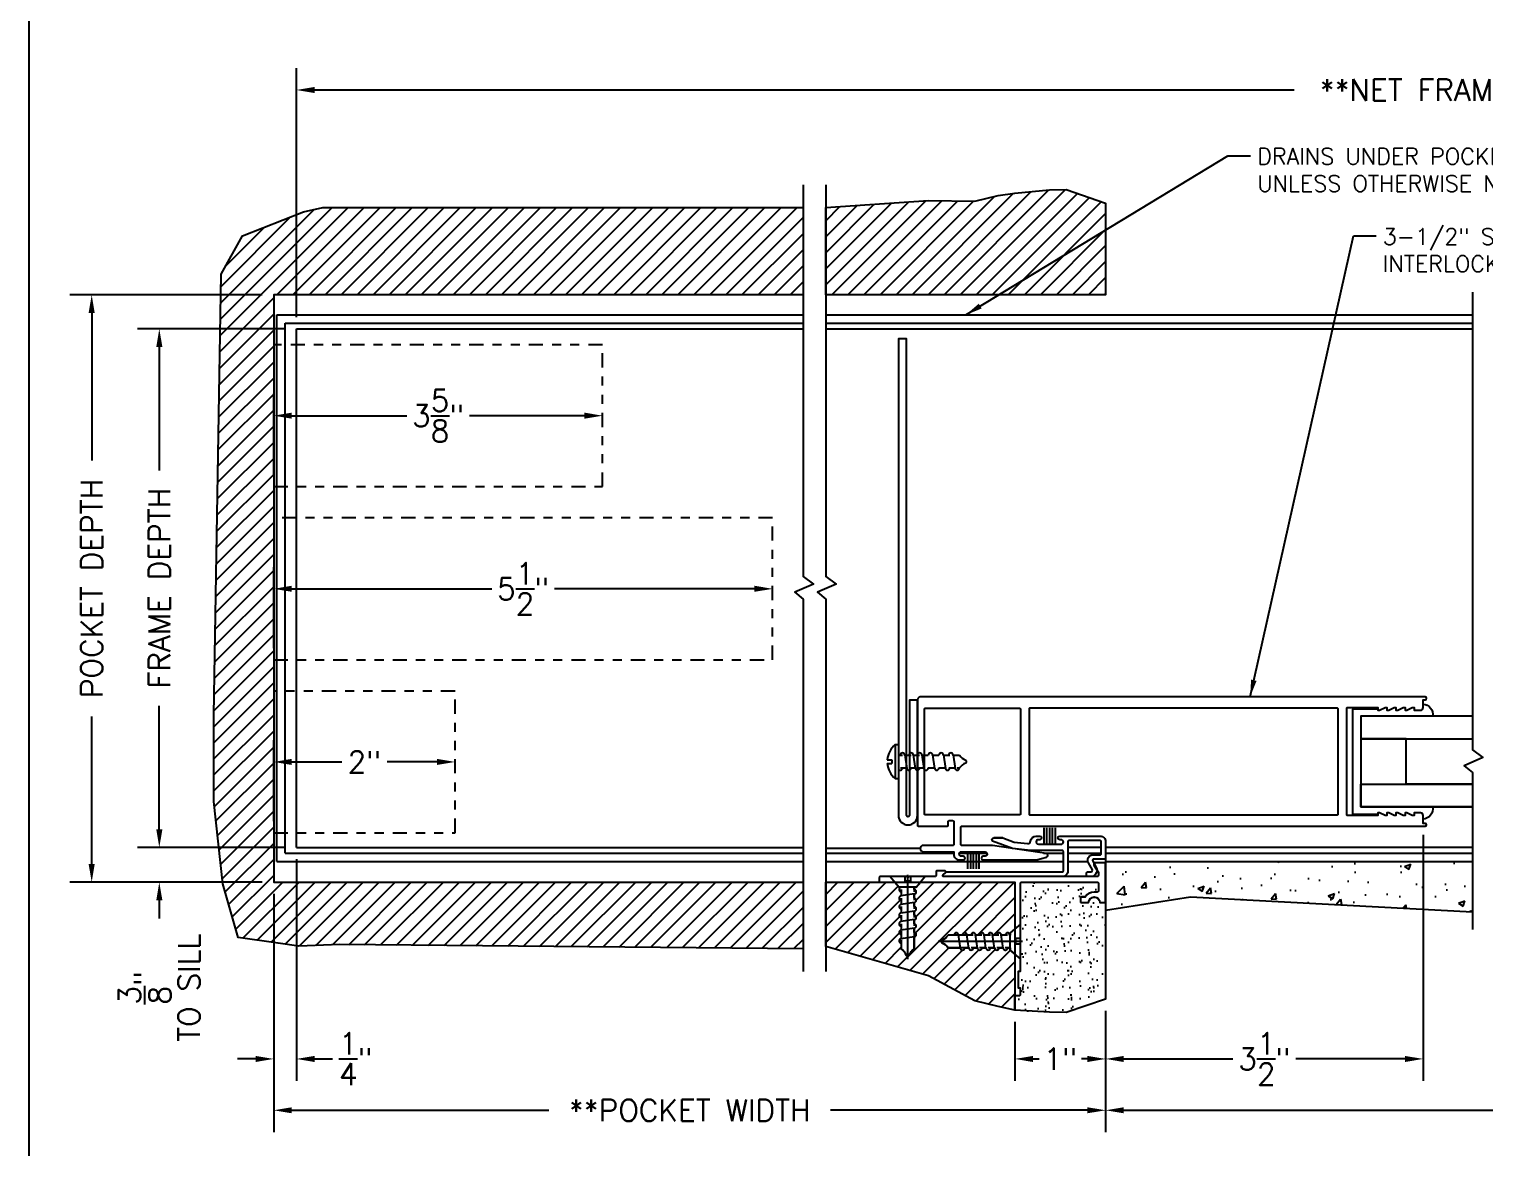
# Model space of a CAD drawing. Extents: x 0 to 79.8, y 0 to 38.2.
# Drawn here: x 50 to 66.05, y 11.49 to 23.82 of the extents above; entities that cross this region are included whole.
import ezdxf

# ---------------------------------------------------------------- set-up
doc = ezdxf.new("R2010")
doc.units = 0
doc.header["$MEASUREMENT"] = 0
doc.linetypes.add('PHANTOM2', pattern=[1.25, 0.625, -0.125, 0.125, -0.125, 0.125, -0.125])
doc.layers.get('0').update_dxf_attribs({"linetype": 'CONTINUOUS'})
doc.layers.get('DEFPOINTS').update_dxf_attribs({"color": 1, "linetype": 'CONTINUOUS'})
for name, color, linetype in [('ALUM-RED', 1, 'CONTINUOUS'), ('BREAK', 6, 'CONTINUOUS'), ('FASTENER', 7, 'CONTINUOUS'), ('FRAME', 1, 'CONTINUOUS'), ('glass', 7, 'CONTINUOUS'), ('MISC', 7, 'CONTINUOUS'), ('SEAL', 7, 'CONTINUOUS'), ('SEALANT', 1, 'CONTINUOUS'), ('SILL-PAN', 7, 'CONTINUOUS'), ('TEXT', 7, 'CONTINUOUS'), ('TITLE-BLOCK', 7, 'CONTINUOUS'), ('TRACK', 1, 'CONTINUOUS'), ('VENT', 5, 'CONTINUOUS'), ('WALL-CONDITION', 7, 'CONTINUOUS'), ('WALL-CONDITIONS', 7, 'CONTINUOUS')]:
    doc.layers.add(name, color=color, linetype=linetype)
doc.layers.add('VP', color=40, linetype='CONTINUOUS', plot=False)
doc.styles.add('ARCH', font='archstyl.shx')
doc.styles.add('ROMANS', font='romans')
doc.dimstyles.new('ARROW', dxfattribs={"dimtxt": 0.125, "dimasz": 0.1875, "dimexe": 0.125, "dimexo": 0.125, "dimgap": 0.0625, "dimtad": 0, "dimdec": 4, "dimzin": 11, "dimdsep": 46, "dimtxsty": 'ARCH', "dimcen": 0.09375, "dimclrd": 256, "dimclre": 256, "dimclrt": 256, "dimadec": 4, "dimazin": 0, "dimtfac": 1, "dimtdec": 4, "dimtmove": 2, "dimatfit": 3, "dimfxl": 0, "dimfrac": 2, "dimtolj": 1, "dimtzin": 0, "dimarcsym": 0})
doc.dimstyles.new('QUARTER', dxfattribs={"dimscale": 4, "dimtxt": 0.06, "dimasz": 0.05, "dimexe": 0.06, "dimexo": 0.032, "dimgap": 0.021, "dimtad": 0, "dimdec": 4, "dimzin": 4, "dimdsep": 46, "dimlunit": 5, "dimtxsty": 'ROMANS', "dimcen": 0.09, "dimadec": 0, "dimazin": 1, "dimtfac": 1, "dimtdec": 4, "dimtofl": 0, "dimtmove": 0, "dimatfit": 3, "dimfxl": 0, "dimtolj": 1, "dimtzin": 0, "dimarcsym": 0})

# ---------------------------------------------------------------- blocks, each defined once
blk = doc.blocks.new('A$C02B45EA9')
for p, q in [((0, 0.909), (0.097, 0.793)), ((0.161, 0.909), (0, 0.909)), ((0.161, 0.909), (0.161, 0.857)), ((0.224, 0.857), (0.161, 0.857)), ((0.192, 0.929), (0.192, 0)), ((0.224, 0.909), (0.224, 0.857)), ((0.385, 0.909), (0.224, 0.909)), ((0.385, 0.909), (0.288, 0.793)), ((0.288, 0.793), (0.097, 0.793))]:
    blk.add_line(p, q)
at = {"linetype": 'Continuous'}
for p, q in [((0.142, 0.793), (0.118, 0.79)), ((0.267, 0.717), (0.118, 0.695)), ((0.122, 0.793), (0.122, 0.79)), ((0.122, 0.766), (0.122, 0.696)), ((0.122, 0.671), (0.122, 0.601)), ((0.263, 0.793), (0.263, 0.741)), ((0.263, 0.716), (0.263, 0.647)), ((0.267, 0.623), (0.118, 0.601)), ((0.267, 0.528), (0.118, 0.507)), ((0.122, 0.577), (0.122, 0.507)), ((0.122, 0.483), (0.122, 0.413)), ((0.263, 0.622), (0.263, 0.553)), ((0.263, 0.528), (0.263, 0.458)), ((0.267, 0.434), (0.118, 0.412)), ((0.267, 0.34), (0.118, 0.318)), ((0.122, 0.388), (0.122, 0.319)), ((0.263, 0.433), (0.263, 0.364)), ((0.263, 0.339), (0.263, 0.237)), ((0.267, 0.246), (0.118, 0.224)), ((0.122, 0.307), (0.122, 0.237)), ((0.122, 0.213), (0.122, 0.112)), ((0.263, 0.245), (0.263, 0.112)), ((0.186, 0.034), (0.199, 0.034))]:
    blk.add_line(p, q, dxfattribs=at)
for centre, radius, start, end in [((0.122, 0.766), 0.0244, 90, 270), ((0.122, 0.766), 0.0244, 90, 270), ((0.122, 0.671), 0.0244, 90, 270), ((0.122, 0.671), 0.0244, 90, 270), ((0.263, 0.741), 0.0244, 270, 90), ((0.263, 0.647), 0.0244, 270, 90), ((0.122, 0.577), 0.0244, 90, 270), ((0.122, 0.483), 0.0244, 90, 270), ((0.122, 0.483), 0.0244, 90, 270), ((0.263, 0.553), 0.0244, 270, 90), ((0.263, 0.458), 0.0244, 270, 90), ((0.122, 0.388), 0.0244, 90, 270), ((0.263, 0.364), 0.0244, 270, 90), ((0.122, 0.294), 0.0244, 90, 270), ((0.122, 0.2), 0.0244, 90, 270), ((0.263, 0.27), 0.0244, 270, 90), ((0.034, -0.012), 0.152, 20.7051, 54.5638), ((0.186, 0.044), 0.00998, 191.7651, 270), ((0.199, 0.044), 0.00998, 270, 348.2349), ((0.351, -0.012), 0.152, 125.4362, 159.2949)]:
    blk.add_arc(centre, radius, start, end, dxfattribs=at)
blk = doc.blocks.new('A$C65D31368')
at = {"layer": 'MISC', "extrusion": (0, 0, -1), "xscale": 0.25, "yscale": 0.25, "zscale": -0.25}
blk.add_blockref('A$C02B45EA9', (-0.0962, 0), dxfattribs=at)
blk = doc.blocks.new('3756 2 pc Post Interlocker')
at = {"color": 7}
for p, q in [((-0.678, 0.418), (-0.678, 0.598)), ((-0.647, 0.418), (-0.647, 0.598)), ((-0.616, 0.418), (-0.616, 0.598)), ((-0.585, 0.418), (-0.585, 0.598)), ((-0.554, 0.418), (-0.554, 0.598))]:
    blk.add_line(p, q, dxfattribs=at)
blk.add_lwpolyline([(-1.133, 0.487), (-1.01, 0.442), (-0.862, 0.425, 0.41874), (-0.827, 0.452, -0.384071), (-0.766, 0.508), (-0.726, 0.508, -0.999994), (-0.726, 0.468), (-0.741, 0.468, 1.000003), (-0.741, 0.418), (-0.491, 0.418, 0.999996), (-0.491, 0.468), (-0.506, 0.468, -1), (-0.506, 0.508), (-0.062, 0.508, -0.414214), (0, 0.446), (0, 0.318), (0, 0.262, -0.414214), (-0.01, 0.252), (-0.138, 0.252, 0.577352), (-0.146, 0.237), (-0.103, 0.161, -0.339456), (-0.112, 0.089), (-0.139, 0.062), (-0.2, 0.062, -0.414214), (-0.21, 0.072), (-0.21, 0.102, -0.414214), (-0.2, 0.112), (-0.164, 0.112, 0.198912), (-0.157, 0.115), (-0.147, 0.124, 0.339456), (-0.146, 0.136), (-0.19, 0.212, -0.577352), (-0.138, 0.302), (-0.06, 0.302, 0.414214), (-0.05, 0.312), (-0.05, 0.448, 0.414214), (-0.06, 0.458), (-0.406, 0.458, 0.414214), (-0.416, 0.448), (-0.416, 0.122, -0.414214), (-0.476, 0.062), (-1.784, 0.062, -0.668179), (-1.791, 0.079), (-1.761, 0.109, -0.198912), (-1.754, 0.112), (-0.476, 0.112, 0.414214), (-0.466, 0.122), (-0.466, 0.338, 0.414214), (-0.476, 0.348), (-0.828, 0.348), (-1.028, 0.372), (-1.247, 0.452, -0.701346), (-1.234, 0.487), (-1.133, 0.487), (-1.234, 0.487)], format="xyb")
blk.add_lwpolyline([(-0.08, -0.01), (-0.08, -0.099, -0.414214), (-0.09, -0.109), (-0.126, -0.109, 0.258619), (-0.225, -0.164), (-0.267, -0.164, 0.414214), (-0.277, -0.174), (-0.277, -0.216, 0.414214), (-0.267, -0.226), (-0.188, -0.226, -1), (-0.064, -0.226), (-0.01, -0.226, 0.414214), (0, -0.216), (0, 0.202, 0.414214), (-0.01, 0.212), (-0.116, 0.212, 0.57735), (-0.129, 0.189), (-0.08, 0.105), (-0.08, 0.072, -0.414214), (-0.09, 0.062), (-1.784, 0.062, -0.668179), (-1.791, 0.079), (-1.763, 0.107, 0.668179), (-1.77, 0.124), (-1.86, 0.124, 0.414214), (-1.87, 0.114), (-1.87, 0.072, -0.414214), (-1.88, 0.062), (-2.167, 0.062), (-2.182, 0.047), (-2.197, 0.062), (-2.485, 0.062, 0.414214), (-2.495, 0.052), (-2.495, 0.01, 0.414214), (-2.485, 0), (-1.01, 0, -0.414214), (-1, -0.01), (-1, -1.237, 0.414214), (-0.987, -1.25), (-0.951, -1.25, 0.414214), (-0.938, -1.237), (-0.938, -1.17), (-0.96, -1.17), (-0.96, -0.982), (-0.938, -0.982), (-0.938, -0.01, -0.414214), (-0.928, 0), (-0.09, 0, -0.414214)], format="xyb", close=True)
at = {"color": 7, "extrusion": (0, 0, -1), "xscale": 4, "yscale": 4, "zscale": -4}
blk.add_blockref('A$C65D31368', (1.99, -0.847), dxfattribs=at)
at = {"color": 7, "extrusion": (0, 0, -1), "xscale": 4, "yscale": 4, "zscale": -4, "rotation": 90}
blk.add_blockref('A$C65D31368', (1.847, -0.846), dxfattribs=at)
blk = doc.blocks.new('*D91')
at = {"color": 0, "lineweight": -2}
for p, q in [((52.568, 20.894), (50.45, 20.894)), ((50.69, 20.694), (50.69, 19.067)), ((50.69, 14.62), (50.69, 16.247)), ((52.568, 14.42), (50.45, 14.42))]:
    blk.add_line(p, q, dxfattribs=at)
at = {"color": 0}
for points in [[(50.656, 20.694), (50.723, 20.694), (50.69, 20.894)], [(50.656, 14.62), (50.723, 14.62), (50.69, 14.42)]]:
    blk.add_solid(points, dxfattribs=at)
at = {"layer": 'DEFPOINTS', "color": 0}
for p in [(50.69, 20.894), (52.696, 20.894), (52.696, 14.42)]:
    blk.add_point(p, dxfattribs=at)
at = {"color": 0, "insert": (50.69, 17.657), "char_height": 0.24, "attachment_point": 5, "rotation": 90, "style": 'ROMANS'}
blk.add_mtext('\\A1;POCKET DEPTH', dxfattribs=at)
blk = doc.blocks.new('*D92')
at = {"color": 0, "lineweight": -2}
for p, q in [((51.435, 15.001), (51.435, 15.201)), ((52.818, 14.801), (51.195, 14.801)), ((52.568, 14.42), (51.195, 14.42)), ((51.435, 14.22), (51.435, 14.02))]:
    blk.add_line(p, q, dxfattribs=at)
at = {"color": 0}
for points in [[(51.402, 15.001), (51.469, 15.001), (51.435, 14.801)], [(51.402, 14.22), (51.469, 14.22), (51.435, 14.42)]]:
    blk.add_solid(points, dxfattribs=at)
at = {"layer": 'DEFPOINTS', "color": 0}
for p in [(51.435, 14.801), (52.946, 14.801), (52.696, 14.42)]:
    blk.add_point(p, dxfattribs=at)
at = {"color": 0, "insert": (51.435, 13.256), "char_height": 0.24, "attachment_point": 5, "rotation": 90, "style": 'ROMANS'}
blk.add_mtext('\\A1;{\\H1x;\\S3/8;}"\\PTO SILL', dxfattribs=at)
blk = doc.blocks.new('*D96')
at = {"color": 0, "lineweight": -2}
for p, q in [((52.818, 20.519), (51.195, 20.519)), ((51.435, 20.319), (51.435, 18.956)), ((51.435, 15.001), (51.435, 16.365)), ((52.818, 14.801), (51.195, 14.801))]:
    blk.add_line(p, q, dxfattribs=at)
at = {"color": 0}
for points in [[(51.402, 20.319), (51.469, 20.319), (51.435, 20.519)], [(51.402, 15.001), (51.469, 15.001), (51.435, 14.801)]]:
    blk.add_solid(points, dxfattribs=at)
at = {"layer": 'DEFPOINTS', "color": 0}
for p in [(51.435, 20.519), (52.946, 20.519), (52.946, 14.801)]:
    blk.add_point(p, dxfattribs=at)
at = {"color": 0, "insert": (51.435, 17.66), "char_height": 0.24, "attachment_point": 5, "rotation": 90, "style": 'ROMANS'}
blk.add_mtext('\\A1;FRAME DEPTH', dxfattribs=at)
blk = doc.blocks.new('A$C72B7364F')
at = {"linetype": 'Continuous'}
for p, q in [((0.0224, 0.0935), (0.0313, 0.0935)), ((0.0224, 0.0935), (0.0224, 0)), ((0.0313, 0.0935), (0.0313, 0)), ((0, 0.0517), (0.0125, 0.0517)), ((0, 0.0418), (0.0125, 0.0418)), ((0.0125, 0.0517), (0.0125, 0.0418)), ((0.0313, 0.0644), (0.0425, 0.0644)), ((0.0485, 0.0654), (0.0539, 0.028)), ((0.0487, 0.0644), (0.0661, 0.0644)), ((0.0721, 0.0654), (0.0775, 0.028)), ((0.0723, 0.0644), (0.0896, 0.0644)), ((0.0956, 0.0654), (0.1011, 0.028)), ((0.0958, 0.0644), (0.1132, 0.0644)), ((0.1253, 0.0654), (0.1307, 0.028)), ((0.1255, 0.0644), (0.1429, 0.0644)), ((0.155, 0.0654), (0.1604, 0.028)), ((0.1552, 0.0644), (0.1725, 0.0644)), ((0.1817, 0.0654), (0.1871, 0.028)), ((0.1819, 0.0644), (0.1992, 0.0644)), ((0.2188, 0.0451), (0.2188, 0.0484)), ((0.0364, 0.0291), (0.0539, 0.0291)), ((0.06, 0.0291), (0.0774, 0.0291)), ((0.0835, 0.0291), (0.101, 0.0291)), ((0.1132, 0.0291), (0.1306, 0.0291)), ((0.1429, 0.0291), (0.1603, 0.0291)), ((0.1696, 0.0291), (0.187, 0.0291)), ((0.1931, 0.0291), (0.1992, 0.0291)), ((0.0224, 0), (0.0313, 0))]:
    blk.add_line(p, q, dxfattribs=at)
for centre, radius, start, end in [((0.0599, 0.0467), 0.0599, 128.718, 175.226), ((0.0599, 0.0467), 0.0599, 184.774, 231.282), ((0.0425, 0.0644), 0.00611, 0, 180), ((0.0661, 0.0644), 0.00611, 0, 180), ((0.0896, 0.0644), 0.00611, 0, 180), ((0.1193, 0.0644), 0.00611, 0, 180), ((0.149, 0.0644), 0.00611, 0, 180), ((0.1757, 0.0644), 0.00611, 0, 180), ((0.2302, 0.0864), 0.038, 215.4362, 249.2949), ((0.2302, 0.0071), 0.038, 110.7051, 144.5638), ((0.2163, 0.0484), 0.00249, 0, 78.2349), ((0.2163, 0.0451), 0.00249, 281.7651, 0), ((0.0364, 0.0291), 0.00611, 212.4827, 0), ((0.06, 0.0291), 0.00611, 180, 0), ((0.06, 0.0291), 0.00611, 180, 0), ((0.0835, 0.0291), 0.00611, 180, 0), ((0.1071, 0.0291), 0.00611, 180, 0), ((0.1071, 0.0291), 0.00611, 180, 0), ((0.1367, 0.0291), 0.00611, 180, 0), ((0.1367, 0.0291), 0.00611, 180, 0), ((0.1664, 0.0291), 0.00611, 180, 0), ((0.1664, 0.0291), 0.00611, 180, 0), ((0.1931, 0.0291), 0.00611, 180, 0)]:
    blk.add_arc(centre, radius, start, end, dxfattribs=at)
blk = doc.blocks.new('*D95')
at = {"layer": 'DEFPOINTS', "color": 0}
for p in [(52.946, 14.801), (52.696, 14.42), (52.946, 12.472)]:
    blk.add_point(p, dxfattribs=at)
at = {"layer": 'TITLE-BLOCK', "color": 0, "lineweight": -2}
for p, q in [((52.946, 14.673), (52.946, 12.232)), ((52.696, 14.292), (52.696, 12.232)), ((52.496, 12.472), (52.296, 12.472)), ((53.146, 12.472), (53.346, 12.472))]:
    blk.add_line(p, q, dxfattribs=at)
at = {"layer": 'TITLE-BLOCK', "color": 0}
for points in [[(52.496, 12.505), (52.496, 12.438), (52.696, 12.472)], [(53.146, 12.505), (53.146, 12.438), (52.946, 12.472)]]:
    blk.add_solid(points, dxfattribs=at)
at = {"layer": 'TITLE-BLOCK', "color": 0, "insert": (53.601, 12.472), "char_height": 0.24, "attachment_point": 5, "style": 'ROMANS'}
blk.add_mtext('\\A1;{\\H1x;\\S1/4;}"', dxfattribs=at)
blk = doc.blocks.new('*D98')
at = {"color": 0, "lineweight": -2}
for p, q in [((52.946, 20.647), (52.946, 23.391)), ((78.465, 20.653), (78.465, 23.391)), ((53.146, 23.151), (63.947, 23.151)), ((78.265, 23.151), (67.715, 23.151))]:
    blk.add_line(p, q, dxfattribs=at)
at = {"color": 0}
for points in [[(53.146, 23.184), (53.146, 23.117), (52.946, 23.151)], [(78.265, 23.184), (78.265, 23.117), (78.465, 23.151)]]:
    blk.add_solid(points, dxfattribs=at)
at = {"layer": 'DEFPOINTS', "color": 0}
for p in [(78.465, 23.151), (52.946, 20.519), (78.465, 20.525)]:
    blk.add_point(p, dxfattribs=at)
at = {"color": 0, "insert": (65.831, 23.151), "char_height": 0.24, "attachment_point": 5, "style": 'ROMANS'}
blk.add_mtext('\\A1;**NET FRAME WIDTH', dxfattribs=at)
blk = doc.blocks.new('*D99')
at = {"color": 0, "lineweight": -2}
for p, q in [((52.696, 14.284), (52.696, 11.666)), ((61.867, 13.001), (61.867, 11.666)), ((52.896, 11.906), (55.729, 11.906)), ((61.667, 11.906), (58.834, 11.906))]:
    blk.add_line(p, q, dxfattribs=at)
at = {"color": 0}
for points in [[(52.896, 11.939), (52.896, 11.873), (52.696, 11.906)], [(61.667, 11.939), (61.667, 11.873), (61.867, 11.906)]]:
    blk.add_solid(points, dxfattribs=at)
at = {"layer": 'DEFPOINTS', "color": 0}
for p in [(52.696, 14.412), (61.867, 13.129), (52.696, 11.906)]:
    blk.add_point(p, dxfattribs=at)
at = {"color": 0, "insert": (57.282, 11.906), "char_height": 0.24, "attachment_point": 5, "style": 'ROMANS'}
blk.add_mtext('\\A1;**POCKET WIDTH', dxfattribs=at)
blk = doc.blocks.new('*D100')
at = {"color": 0, "lineweight": -2}
for p, q in [((78.465, 18.489), (78.465, 11.666)), ((61.867, 13.001), (61.867, 11.666)), ((62.067, 11.906), (68.494, 11.906)), ((78.265, 11.906), (71.839, 11.906))]:
    blk.add_line(p, q, dxfattribs=at)
at = {"color": 0}
for points in [[(62.067, 11.939), (62.067, 11.873), (61.867, 11.906)], [(78.265, 11.939), (78.265, 11.873), (78.465, 11.906)]]:
    blk.add_solid(points, dxfattribs=at)
at = {"layer": 'DEFPOINTS', "color": 0}
for p in [(78.465, 18.617), (61.867, 13.129), (78.465, 11.906)]:
    blk.add_point(p, dxfattribs=at)
at = {"color": 0, "insert": (70.166, 11.906), "char_height": 0.24, "attachment_point": 5, "style": 'ROMANS'}
blk.add_mtext('\\A1;**DAYLIGHT WIDTH', dxfattribs=at)
blk = doc.blocks.new('*D101')
at = {"layer": 'DEFPOINTS', "color": 0}
for p in [(60.867, 13.01), (61.867, 13.129), (61.867, 12.472)]:
    blk.add_point(p, dxfattribs=at)
at = {"layer": 'TITLE-BLOCK', "color": 0, "lineweight": -2}
for p, q in [((61.867, 13.001), (61.867, 12.232)), ((60.867, 12.882), (60.867, 12.232)), ((61.067, 12.472), (61.135, 12.472)), ((61.667, 12.472), (61.6, 12.472))]:
    blk.add_line(p, q, dxfattribs=at)
at = {"layer": 'TITLE-BLOCK', "color": 0}
for points in [[(61.067, 12.505), (61.067, 12.438), (60.867, 12.472)], [(61.667, 12.505), (61.667, 12.438), (61.867, 12.472)]]:
    blk.add_solid(points, dxfattribs=at)
at = {"layer": 'TITLE-BLOCK', "color": 0, "insert": (61.367, 12.472), "char_height": 0.24, "attachment_point": 5, "style": 'ROMANS'}
blk.add_mtext('\\A1;1"', dxfattribs=at)
blk = doc.blocks.new('*D102')
at = {"layer": 'DEFPOINTS', "color": 0}
for p in [(54.696, 15.745), (52.696, 14.964), (54.696, 14.964)]:
    blk.add_point(p, dxfattribs=at)
at = {"layer": 'TITLE-BLOCK', "color": 0, "lineweight": -2}
for p, q in [((52.696, 15.092), (52.696, 15.985)), ((52.896, 15.745), (53.446, 15.745)), ((54.496, 15.745), (53.946, 15.745))]:
    blk.add_line(p, q, dxfattribs=at)
at = {"layer": 'TITLE-BLOCK', "color": 0}
for points in [[(52.896, 15.779), (52.896, 15.712), (52.696, 15.745)], [(54.496, 15.779), (54.496, 15.712), (54.696, 15.745)]]:
    blk.add_solid(points, dxfattribs=at)
at = {"layer": 'TITLE-BLOCK', "color": 0, "insert": (53.696, 15.745), "char_height": 0.24, "attachment_point": 5, "style": 'ROMANS'}
blk.add_mtext('\\A1;2"', dxfattribs=at)
blk = doc.blocks.new('*D103')
at = {"layer": 'DEFPOINTS', "color": 0}
for p in [(58.196, 17.653), (52.696, 16.872), (58.196, 16.872)]:
    blk.add_point(p, dxfattribs=at)
at = {"layer": 'TITLE-BLOCK', "color": 0, "lineweight": -2}
for p, q in [((52.696, 17), (52.696, 17.893)), ((52.896, 17.653), (55.099, 17.653)), ((57.996, 17.653), (55.793, 17.653))]:
    blk.add_line(p, q, dxfattribs=at)
at = {"layer": 'TITLE-BLOCK', "color": 0}
for points in [[(52.896, 17.687), (52.896, 17.62), (52.696, 17.653)], [(57.996, 17.687), (57.996, 17.62), (58.196, 17.653)]]:
    blk.add_solid(points, dxfattribs=at)
at = {"layer": 'TITLE-BLOCK', "color": 0, "insert": (55.446, 17.653), "char_height": 0.24, "attachment_point": 5, "style": 'ROMANS'}
blk.add_mtext('\\A1;5{\\H1x;\\S1/2;}"', dxfattribs=at)
blk = doc.blocks.new('*D104')
at = {"layer": 'DEFPOINTS', "color": 0}
for p in [(56.321, 19.561), (52.696, 18.78), (56.321, 18.78)]:
    blk.add_point(p, dxfattribs=at)
at = {"layer": 'TITLE-BLOCK', "color": 0, "lineweight": -2}
for p, q in [((52.696, 18.908), (52.696, 19.801)), ((52.896, 19.561), (54.162, 19.561)), ((56.121, 19.561), (54.855, 19.561))]:
    blk.add_line(p, q, dxfattribs=at)
at = {"layer": 'TITLE-BLOCK', "color": 0}
for points in [[(52.896, 19.595), (52.896, 19.528), (52.696, 19.561)], [(56.121, 19.595), (56.121, 19.528), (56.321, 19.561)]]:
    blk.add_solid(points, dxfattribs=at)
at = {"layer": 'TITLE-BLOCK', "color": 0, "insert": (54.509, 19.561), "char_height": 0.24, "attachment_point": 5, "style": 'ROMANS'}
blk.add_mtext('\\A1;3{\\H1x;\\S5/8;}"', dxfattribs=at)
blk = doc.blocks.new('3705_3.5in_Pocket_Sightline_Interlocker')
for points in [[(-4.721, -0.713), (-4.403, -0.713, 0.414214), (-4.393, -0.703), (-4.393, -0.661, -0.414214), (-4.383, -0.651), (-4.341, -0.651, -0.414214), (-4.331, -0.661), (-4.331, -0.914, -0.414214), (-4.341, -0.924), (-4.665, -0.924, 1), (-4.665, -0.994), (-4.331, -0.994), (-4.331, -1.022, 0.414214), (-4.269, -1.084), (-4.227, -1.084, 1), (-4.227, -1.044), (-4.247, -1.044, -0.999996), (-4.247, -0.994), (-3.987, -0.994, -1.000003), (-3.987, -1.044), (-4.007, -1.044, 0.999994), (-4.007, -1.084), (-3.419, -1.084), (-3.309, -1.054, 0.811415), (-3.311, -1.015), (-3.903, -0.924), (-4.243, -0.924, -0.414214), (-4.253, -0.914), (-4.253, -0.723, -0.414214), (-4.243, -0.713), (0.865, -0.713, 1), (0.865, -0.681), (0.843, -0.681), (0.843, -0.596, 0.414214), (0.812, -0.565), (0.743, -0.565), (0.743, -0.595), (0.723, -0.595), (0.663, -0.565), (0.643, -0.565), (0.643, -0.595), (0.623, -0.595), (0.563, -0.565), (0.543, -0.565), (0.543, -0.595), (0.523, -0.595), (0.463, -0.565), (0.443, -0.565), (0.443, -0.595), (0.423, -0.595), (0.363, -0.565), (0.343, -0.565), (0.343, -0.595), (0.01, -0.595, -0.414214), (0, -0.585), (0, 0.585, -0.414214), (0.01, 0.595), (0.343, 0.595), (0.343, 0.565), (0.363, 0.565), (0.423, 0.595), (0.443, 0.595), (0.443, 0.565), (0.463, 0.565), (0.523, 0.595), (0.543, 0.595), (0.543, 0.565), (0.563, 0.565), (0.623, 0.595), (0.643, 0.595), (0.643, 0.565), (0.663, 0.565), (0.723, 0.595), (0.743, 0.595), (0.743, 0.565), (0.812, 0.565, 0.414214), (0.843, 0.596), (0.843, 0.681), (0.865, 0.681, 1), (0.865, 0.713), (-4.7, 0.713, 0.414214), (-4.731, 0.682), (-4.731, -0.703, 0.414214)], [(-3.606, -0.588), (-4.645, -0.588, -0.414214), (-4.655, -0.578), (-4.655, 0.578, -0.414214), (-4.645, 0.588), (-3.606, 0.588, -0.414214), (-3.596, 0.578), (-3.596, -0.578, -0.414214)], [(-0.104, 0.588), (-3.492, 0.588, 0.414214), (-3.502, 0.578), (-3.502, -0.578, 0.414214), (-3.492, -0.588), (-0.104, -0.588, 0.414214), (-0.094, -0.578), (-0.094, 0.578, 0.414214)]]:
    blk.add_lwpolyline(points, format="xyb", close=True)
blk = doc.blocks.new('*D142')
at = {"layer": 'DEFPOINTS', "color": 0}
for p in [(65.367, 15.068), (61.867, 13.129), (61.867, 12.472)]:
    blk.add_point(p, dxfattribs=at)
at = {"layer": 'TITLE-BLOCK', "color": 0, "lineweight": -2}
for p, q in [((65.367, 14.94), (65.367, 12.232)), ((61.867, 13.001), (61.867, 12.232)), ((62.067, 12.472), (63.27, 12.472)), ((65.167, 12.472), (63.964, 12.472))]:
    blk.add_line(p, q, dxfattribs=at)
at = {"layer": 'TITLE-BLOCK', "color": 0}
for points in [[(62.067, 12.505), (62.067, 12.438), (61.867, 12.472)], [(65.167, 12.505), (65.167, 12.438), (65.367, 12.472)]]:
    blk.add_solid(points, dxfattribs=at)
at = {"layer": 'TITLE-BLOCK', "color": 0, "insert": (63.617, 12.472), "char_height": 0.24, "attachment_point": 5, "style": 'ROMANS'}
blk.add_mtext('\\A1;3{\\H1x;\\S1/2;}"', dxfattribs=at)

msp = doc.modelspace()

# ---------------------------------------------------------------- hatches: boundary and pattern name
at = {"layer": 'TITLE-BLOCK'}
h = msp.add_hatch(dxfattribs=at)
h.set_pattern_fill('AR-CONC', color=256, scale=0.1, style=0)
h.set_pattern_definition([(50, (100.94245, 3.5771), (0.71726, -0.062752), [0.075, -0.825]), (355, (100.94245, 3.5771), (-0.138751, 0.752192), [0.06, -0.66]), (100.4514, (101.0022, 3.57185), (0.578509, 0.68944), [0.06374, -0.701142]), (46.1842, (100.94245, 3.7771), (1.067241, -0.165519), [0.1125, -1.2375]), (96.6356, (101.0314, 3.7633), (0.934663, 0.974118), [0.09561, -1.051713]), (351.1842, (100.9424, 3.7771), (0.934662, 0.97412), [0.09, -0.99]), (21, (101.04245, 3.7271), (0.596907, -0.402619), [0.075, -0.825]), (326, (101.04245, 3.7271), (0.243315, 0.72515), [0.06, -0.66]), (71.4514, (101.0922, 3.6935), (0.840223, 0.32253), [0.06374, -0.701142]), (37.5, (100.94245, 3.57708), (0.0121599, 0.3328939), [0, -0.652, 0, -0.67, 0, -0.6625]), (7.5, (100.94245, 3.5771), (0.2630695, 0.3944117), [0, -0.382, 0, -0.637, 0, -0.2525]), (327.5, (100.71945, 3.57708), (0.5338224, -0.0225549), [0, -0.25, 0, -0.78, 0, -1.035]), (317.5, (100.61945, 3.5771), (0.583186, 0.100105), [0, -0.325, 0, -0.518, 0, -0.735])])
h.paths.add_polyline_path([(65.9105598, 14.6488558), (61.8672485, 14.6488558), (61.8673001, 14.1087549), (62.803636, 14.253146), (65.9106151, 14.089874)])
at = {"layer": 'WALL-CONDITION'}
h = msp.add_hatch(dxfattribs=at)
h.set_pattern_fill('ANSI31', color=256, style=0)
h.set_pattern_definition([(45, (16.83277, 27.84428), (-0.08838835, 0.08838835), [])])
h.paths.add_polyline_path([(58.7812639, 20.894193), (58.7812639, 21.8548346), (59.9149987, 21.9320813), (60.4263403, 21.9247065), (60.6823789, 21.9878991), (60.8673201, 22.0145875), (61.2496987, 22.0495011), (61.4316691, 22.0539774), (61.8672201, 21.9020121), (61.8672201, 20.894193)])
h = msp.add_hatch(dxfattribs=at)
h.set_pattern_fill('ANSI31', color=256, style=0)
h.set_pattern_definition([(45, (16.54838, 27.84428), (-0.08838835, 0.08838835), [])])
h.paths.add_polyline_path([(58.5312638, 14.420193), (58.5312638, 13.6871109), (53.4253639, 13.7319614), (52.9729834, 13.7163751), (52.745128, 13.7475476), (52.3052536, 13.8098925), (52.133661, 14.4021691), (52.0360015, 15.3087223), (52.0360015, 16.2594821), (52.1180616, 21.1222819), (52.3520516, 21.5431101), (53.0259159, 21.8080759), (53.2381719, 21.8548346), (58.5312639, 21.8548346), (58.5312639, 20.894193), (52.6960586, 20.894193), (52.6960586, 14.420193)])
h = msp.add_hatch(dxfattribs=at)
h.set_pattern_fill('ANSI31', color=256, style=0)
h.set_pattern_definition([(45, (16.83277, 27.84428), (-0.08838835, 0.08838835), [])])
edge = h.paths.add_edge_path()
edge.add_line((58.7812638, 13.7110254), (58.7812638, 14.420193))
edge.add_line((58.7812638, 14.420193), (59.5445313, 14.420193))
edge.add_line((59.5445313, 14.420193), (59.5896234, 14.3664543))
edge.add_line((59.5896234, 14.3664543), (59.6141705, 14.3664543))
edge.add_line((59.6141705, 14.3664543), (59.6141705, 14.3633529))
edge.add_arc((59.6141705, 14.3389101), 0.0244428, 90, 270)
edge.add_line((59.6141705, 14.3144674), (59.6141705, 14.2690736))
edge.add_arc((59.6141705, 14.2446309), 0.0244428, 90, 270)
edge.add_line((59.6141705, 14.2201881), (59.6141705, 14.1747944))
edge.add_arc((59.6141705, 14.1503516), 0.0244428, 90, 270)
edge.add_line((59.6141705, 14.1259089), (59.6141705, 14.0805151))
edge.add_arc((59.6141705, 14.0560724), 0.0244428, 90, 270)
edge.add_line((59.6141705, 14.0316296), (59.6141705, 13.9862359))
edge.add_arc((59.6141705, 13.9617931), 0.0244428, 90, 270)
edge.add_line((59.6141705, 13.9373503), (59.6141705, 13.8919566))
edge.add_arc((59.6141705, 13.8675139), 0.0244428, 90, 270)
edge.add_line((59.6141705, 13.8430711), (59.6141705, 13.7976774))
edge.add_arc((59.6141705, 13.7732346), 0.0244428, 90, 270)
edge.add_line((59.6141705, 13.7487918), (59.6141705, 13.6853916))
edge.add_arc((59.5260518, 13.5615622), 0.1519823, 20.70507772, 54.56379237, ccw=False)
edge.add_arc((59.677985, 13.617331), 0.0099766, 191.76514343, 270)
edge.add_line((59.677985, 13.6073543), (59.6847657, 13.6073543))
edge.add_line((59.6847657, 13.6073543), (59.6915465, 13.6073543))
edge.add_arc((59.6915465, 13.617331), 0.0099766, 270, 348.23485657)
edge.add_arc((59.8434797, 13.5615622), 0.1519823, 125.43620763, 159.29492228, ccw=False)
edge.add_line((59.755361, 13.6853916), (59.755361, 13.8182524))
edge.add_arc((59.755361, 13.8426952), 0.0244428, 270, 450)
edge.add_line((59.755361, 13.8671379), (59.755361, 13.9125317))
edge.add_arc((59.755361, 13.9369744), 0.0244428, 270, 450)
edge.add_line((59.755361, 13.9614172), (59.755361, 14.0068109))
edge.add_arc((59.755361, 14.0312537), 0.0244428, 270, 450)
edge.add_line((59.755361, 14.0556964), (59.755361, 14.1014661))
edge.add_arc((59.755361, 14.1259089), 0.0244428, 270, 450)
edge.add_line((59.755361, 14.1503516), (59.755361, 14.1957453))
edge.add_arc((59.755361, 14.2201881), 0.0244428, 270, 450)
edge.add_line((59.755361, 14.2446309), (59.755361, 14.2900246))
edge.add_arc((59.755361, 14.3144674), 0.0244428, 270, 450)
edge.add_line((59.755361, 14.3389101), (59.755361, 14.3664543))
edge.add_line((59.755361, 14.3664543), (59.7799081, 14.3664543))
edge.add_line((59.7799081, 14.3664543), (59.8250002, 14.420193))
edge.add_line((59.8250002, 14.420193), (60.8673201, 14.420193))
edge.add_line((60.8673201, 14.420193), (60.8673201, 13.9072501))
edge.add_line((60.8673201, 13.9072501), (60.8135815, 13.8621581))
edge.add_line((60.8135815, 13.8621581), (60.8135815, 13.8376109))
edge.add_line((60.8135815, 13.8376109), (60.81048, 13.8376109))
edge.add_arc((60.7860373, 13.8376109), 0.0244428, 0, 180)
edge.add_line((60.7615945, 13.8376109), (60.7162008, 13.8376109))
edge.add_arc((60.691758, 13.8376109), 0.0244428, 0, 180)
edge.add_line((60.6673153, 13.8376109), (60.6219215, 13.8376109))
edge.add_arc((60.5974788, 13.8376109), 0.0244428, 0, 180)
edge.add_line((60.573036, 13.8376109), (60.5276423, 13.8376109))
edge.add_arc((60.5031995, 13.8376109), 0.0244428, 0, 180)
edge.add_line((60.4787567, 13.8376109), (60.433363, 13.8376109))
edge.add_arc((60.4089203, 13.8376109), 0.0244428, 0, 180)
edge.add_line((60.3844775, 13.8376109), (60.3390838, 13.8376109))
edge.add_arc((60.314641, 13.8376109), 0.0244428, 0, 180)
edge.add_line((60.2901982, 13.8376109), (60.2448045, 13.8376109))
edge.add_arc((60.2203617, 13.8376109), 0.0244428, 0, 180)
edge.add_line((60.195919, 13.8376109), (60.1325187, 13.8376109))
edge.add_arc((60.0086894, 13.9257297), 0.1519823, 290.70507772, 324.56379237, ccw=False)
edge.add_arc((60.0644581, 13.7737965), 0.0099766, 101.76514343, 180)
edge.add_line((60.0544815, 13.7737965), (60.0544815, 13.7670157))
edge.add_line((60.0544815, 13.7670157), (60.0544815, 13.7602349))
edge.add_arc((60.0644581, 13.7602349), 0.0099766, 180, 258.23485657)
edge.add_arc((60.0086894, 13.6083017), 0.1519823, 35.43620763, 69.29492228, ccw=False)
edge.add_line((60.1325187, 13.6964205), (60.2653795, 13.6964205))
edge.add_arc((60.2898223, 13.6964205), 0.0244428, 180, 360)
edge.add_line((60.3142651, 13.6964205), (60.3596588, 13.6964205))
edge.add_arc((60.3841016, 13.6964205), 0.0244428, 180, 360)
edge.add_line((60.4085443, 13.6964205), (60.4539381, 13.6964205))
edge.add_arc((60.4783808, 13.6964205), 0.0244428, 180, 360)
edge.add_line((60.5028236, 13.6964205), (60.5485932, 13.6964205))
edge.add_arc((60.573036, 13.6964205), 0.0244428, 180, 360)
edge.add_line((60.5974788, 13.6964205), (60.6428725, 13.6964205))
edge.add_arc((60.6673153, 13.6964205), 0.0244428, 180, 360)
edge.add_line((60.691758, 13.6964205), (60.7371517, 13.6964205))
edge.add_arc((60.7615945, 13.6964205), 0.0244428, 180, 360)
edge.add_line((60.7860373, 13.6964205), (60.8135815, 13.6964205))
edge.add_line((60.8135815, 13.6964205), (60.8135815, 13.6718734))
edge.add_line((60.8135815, 13.6718734), (60.8673201, 13.6267813))
edge.add_line((60.8673201, 13.6267813), (60.8673201, 13.0099854))
edge.add_line((60.8673201, 13.0099854), (60.6823789, 13.0486896))
edge.add_line((60.6823789, 13.0486896), (60.4263403, 13.1118822))
edge.add_line((60.4263403, 13.1118822), (59.9149987, 13.38801))
edge.add_line((59.9149987, 13.38801), (58.7812638, 13.7110254))
h = msp.add_hatch(dxfattribs=at)
h.set_pattern_fill('AR-SAND', color=256, scale=0.1, angle=90, style=0)
h.set_pattern_definition([(127.5, (16.83277, 27.84428), (-0.1926824, -0.00629934), [0, -0.152, 0, -0.17, 0, -0.1625]), (97.5, (16.83277, 27.84428), (-0.2822146, 0.1769777), [0, -0.082, 0, -0.137, 0, -0.0525]), (57.5, (16.83277, 27.72128), (-0.0005659, 0.3114142), [0, -0.05, 0, -0.18, 0, -0.235]), (47.5, (16.83277, 27.72128), (-0.0877676, 0.3006127), [0, -0.025, 0, -0.118, 0, -0.135])])
h.paths.add_polyline_path([(61.5903139, 14.2566718), (61.6419982, 14.2566718, -0.2586190734), (61.7412201, 14.3116718), (61.7772281, 14.3116718, 0.4142135624), (61.7872281, 14.3216718), (61.7872281, 14.410194, 0.4142135624), (61.7772291, 14.420193), (60.9393129, 14.420193, 0.4142135624), (60.9293139, 14.410194), (60.9293139, 13.9594097), (60.9294815, 13.9594097), (60.9294815, 13.7983087), (60.9293139, 13.7983087), (60.9293139, 13.7357227), (60.9294815, 13.7357227), (60.9294815, 13.5746217), (60.9293139, 13.5746217), (60.9293139, 13.4382912), (60.9073161, 13.4382912), (60.9073161, 13.25031), (60.9293139, 13.25031), (60.9293139, 13.18365, -0.4142135624), (60.9159819, 13.170318), (60.8806521, 13.170318, -0.4142135624), (60.8673201, 13.18365), (60.8673201, 13.0099854), (61.2496987, 12.9870876), (61.4316691, 12.9826112), (61.8672201, 13.1288712), (61.8672201, 14.1946718), (61.8032201, 14.1946718, 1), (61.6792201, 14.1946718), (61.5903139, 14.1946718)])

# ---------------------------------------------------------------- linework, layer by layer
at = {"layer": 'ALUM-RED'}
msp.add_lwpolyline([(59.5833915, 15.1560034, 1), (59.7933915, 15.1560034), (59.7933915, 16.4260034), (59.7033915, 16.4260034), (59.7033915, 15.1560034, -1), (59.6733915, 15.1560034), (59.6733915, 20.4082627), (59.5833915, 20.4082627)], format="xyb", close=True, dxfattribs=at)
at = {"layer": 'BREAK'}
for points in [[(58.5312639, 22.1048346), (58.5312639, 17.790269), (58.6454979, 17.7060042), (58.4416192, 17.6145446), (58.5312639, 17.540269), (58.5312638, 13.4371109)], [(58.7812639, 22.1048346), (58.7812639, 17.790269), (58.8954979, 17.7060042), (58.6916192, 17.6145446), (58.7812639, 17.540269), (58.7812638, 13.4371109)], [(65.9104628, 20.921693), (65.9104628, 15.8791876), (66.0246968, 15.7949228), (65.820818, 15.7034632), (65.9104628, 15.6291876), (65.910634, 13.8988558)]]:
    msp.add_lwpolyline(points, dxfattribs=at)
at = {"layer": 'FRAME', "linetype": 'PHANTOM2', "ltscale": 0.25}
for points in [[(52.6960586, 18.7800664), (56.3210586, 18.7800664), (56.3210586, 20.3425664), (52.6960586, 20.3425664)], [(52.6960586, 16.8720664), (58.1960586, 16.8720664), (58.1960586, 18.4345664), (52.6960586, 18.4345664)], [(52.6960586, 14.9640664), (54.6960586, 14.9640664), (54.6960586, 16.5265664), (52.6960586, 16.5265664)]]:
    msp.add_lwpolyline(points, close=True, dxfattribs=at)
at = {"layer": 'glass'}
msp.add_lwpolyline([(65.9104628, 16.2491933), (64.6798914, 16.2491932), (64.6798914, 15.2491933), (65.9105004, 15.2488469), (64.6798914, 15.2491933), (64.6798914, 15.4991933), (65.9104757, 15.4988469), (65.1798914, 15.4991933), (65.1798914, 15.9991933), (64.6798914, 15.9991933), (65.9104628, 15.9991933)], dxfattribs=at)
at = {"layer": 'MISC'}
for p, q in [((61.8672455, 14.6804831), (61.8673914, 13.1538712)), ((61.8672201, 14.2046718), (61.8672201, 13.1288712))]:
    msp.add_line(p, q, dxfattribs=at)
at = {"layer": 'SEAL'}
for p, q in [((60.3453914, 14.755193), (60.3453914, 14.5654524)), ((60.3763914, 14.755193), (60.3763914, 14.5654524)), ((60.4073914, 14.755193), (60.4073914, 14.5654524)), ((60.4383914, 14.755193), (60.4383914, 14.5654524)), ((60.4693914, 14.755193), (60.4693914, 14.5654524))]:
    msp.add_line(p, q, dxfattribs=at)
at = {"layer": 'SEALANT'}
msp.add_lwpolyline([(64.8673914, 16.332193), (64.8673914, 16.314193), (64.8873914, 16.314193), (64.9473914, 16.344193), (64.9673914, 16.344193), (64.9673914, 16.314193), (64.9873914, 16.314193), (65.0473914, 16.344193), (65.0673914, 16.344193), (65.0673914, 16.314193), (65.0873914, 16.314193), (65.1473914, 16.344193), (65.1673914, 16.344193), (65.1673914, 16.314193), (65.1873914, 16.314193), (65.2473914, 16.344193), (65.2673914, 16.344193), (65.2673914, 16.314193), (65.3363914, 16.314193, 0.414214), (65.3673914, 16.345193), (65.3673914, 16.3835329, -0.4380244532), (65.4726066, 16.2491932), (64.6798914, 16.2491932), (64.6798914, 15.2491932), (65.4726066, 15.2491932, -0.4380244532), (65.3673914, 15.1148536), (65.3673914, 15.153193, 0.414214), (65.3363914, 15.184193), (65.2673914, 15.184193), (65.2673914, 15.154193), (65.2473914, 15.154193), (65.1873914, 15.184193), (65.1673914, 15.184193), (65.1673914, 15.154193), (65.1473914, 15.154193), (65.0873914, 15.184193), (65.0673914, 15.184193), (65.0673914, 15.154193), (65.0473914, 15.154193), (64.9873914, 15.184193), (64.9673914, 15.184193), (64.9673914, 15.154193), (64.9473914, 15.154193), (64.8873914, 15.184193), (64.8673914, 15.184193), (64.8673914, 15.166193), (64.654016, 15.166193), (64.6183914, 15.1661932, -0.0726159005), (64.591516, 15.170117), (64.591516, 16.3282693, -0.0726159005), (64.6183914, 16.3321932), (64.654016, 16.332193)], format="xyb", close=True, dxfattribs=at)
at = {"layer": 'SILL-PAN'}
for p, q in [((52.7310586, 20.671693), (58.5317639, 20.671693)), ((52.7310586, 14.6488558), (52.7310586, 20.671693)), ((52.8210586, 20.581693), (58.5317639, 20.581693)), ((52.8210586, 14.7388558), (52.8210586, 20.581693)), ((58.7812639, 20.671693), (65.9104628, 20.671693)), ((58.7812639, 20.581693), (65.9104628, 20.581693)), ((52.7310586, 14.6488558), (58.5317638, 14.6488558)), ((52.8210586, 14.7388558), (58.5317638, 14.7388558)), ((58.7812638, 14.7388558), (60.1933915, 14.7388558)), ((58.7812638, 14.6488558), (61.4013914, 14.6488558)), ((60.2539404, 14.7388558), (60.5608427, 14.7388558)), ((61.1806855, 14.7388558), (61.4013914, 14.7388558)), ((61.4513914, 14.7388558), (61.8173914, 14.7388558)), ((61.4513914, 14.6488558), (61.6713342, 14.6488558)), ((61.8655166, 14.6488558), (65.9104628, 14.6488558)), ((61.8673914, 14.7388558), (65.9104628, 14.7388558))]:
    msp.add_line(p, q, dxfattribs=at)
at = {"layer": 'TITLE-BLOCK'}
msp.add_lwpolyline([(65.9106151, 14.089874), (62.803636, 14.253146), (61.8672201, 14.1087426)], dxfattribs=at)
at = {"layer": 'TRACK'}
for p, q in [((52.9460586, 20.519193), (58.5317639, 20.519193)), ((52.9460586, 14.8013558), (52.9460586, 20.519193)), ((58.7812639, 20.519193), (65.9104628, 20.519193)), ((52.9460586, 14.8013558), (58.5317638, 14.8013558)), ((58.7812638, 14.795193), (59.8247505, 14.795193)), ((61.8173914, 14.8013558), (61.4513914, 14.8013558)), ((65.910578, 14.8013558), (61.8673914, 14.8013558))]:
    msp.add_line(p, q, dxfattribs=at)
at = {"layer": 'VP'}
msp.add_lwpolyline([(50, 38.248), (79.752, 38.248), (79.752, 0), (50, 0)], close=True, dxfattribs=at)
at = {"layer": 'WALL-CONDITION'}
for points in [[(58.7812639, 20.894193), (58.7812639, 21.8548346), (59.9149987, 21.9320813), (60.4263403, 21.9247065), (60.6823789, 21.9878991), (60.8673201, 22.0145875), (61.2496987, 22.0495011), (61.4316691, 22.0539774), (61.8672201, 21.9020121), (61.8672201, 20.894193)], [(58.5312638, 14.420193), (58.5312638, 13.6871109), (53.4253639, 13.7319614), (52.9729834, 13.7163751), (52.745128, 13.7475476), (52.3052536, 13.8098925), (52.133661, 14.4021691), (52.0360015, 15.3087223), (52.0360015, 16.2594821), (52.1180616, 21.1222819), (52.3520516, 21.5431101), (53.0259159, 21.8080759), (53.2381719, 21.8548346), (58.5312639, 21.8548346), (58.5312639, 20.894193), (52.6960586, 20.894193), (52.6960586, 14.420193)]]:
    msp.add_lwpolyline(points, close=True, dxfattribs=at)
msp.add_lwpolyline([(58.7812638, 13.7110254), (58.7812638, 14.420193), (59.5445313, 14.420193), (59.5896234, 14.3664543), (59.6141705, 14.3664543), (59.6141705, 14.3633529, 1), (59.6141705, 14.3144674), (59.6141705, 14.2690736, 1), (59.6141705, 14.2201881), (59.6141705, 14.1747944, 1), (59.6141705, 14.1259089), (59.6141705, 14.0805151, 1), (59.6141705, 14.0316296), (59.6141705, 13.9862359, 1), (59.6141705, 13.9373503), (59.6141705, 13.8919566, 1), (59.6141705, 13.8430711), (59.6141705, 13.7976774, 1), (59.6141705, 13.7487918), (59.6141705, 13.6853916, -0.1488208164), (59.6682179, 13.6152967, 0.3552722509), (59.677985, 13.6073543), (59.6847657, 13.6073543), (59.6915465, 13.6073543, 0.355272251), (59.7013136, 13.6152967, -0.1488208164), (59.755361, 13.6853916), (59.755361, 13.8182524, 1), (59.755361, 13.8671379), (59.755361, 13.9125317, 1), (59.755361, 13.9614172), (59.755361, 14.0068109, 1), (59.755361, 14.0556964), (59.755361, 14.1014661, 1), (59.755361, 14.1503516), (59.755361, 14.1957453, 1), (59.755361, 14.2446309), (59.755361, 14.2900246, 1), (59.755361, 14.3389101), (59.755361, 14.3664543), (59.7799081, 14.3664543), (59.8250002, 14.420193), (60.8673201, 14.420193), (60.8673201, 13.9072501), (60.8135815, 13.8621581), (60.8135815, 13.8376109), (60.81048, 13.8376109, 1), (60.7615945, 13.8376109), (60.7162008, 13.8376109, 1), (60.6673153, 13.8376109), (60.6219215, 13.8376109, 1), (60.573036, 13.8376109), (60.5276423, 13.8376109, 1), (60.4787567, 13.8376109), (60.433363, 13.8376109, 1), (60.3844775, 13.8376109), (60.3390838, 13.8376109, 1), (60.2901982, 13.8376109), (60.2448045, 13.8376109, 1), (60.195919, 13.8376109), (60.1325187, 13.8376109, -0.1488208164), (60.0624239, 13.7835635, 0.3552722509), (60.0544815, 13.7737965), (60.0544815, 13.7670157), (60.0544815, 13.7602349, 0.355272251), (60.0624239, 13.7504679, -0.1488208164), (60.1325187, 13.6964205), (60.2653795, 13.6964205, 1), (60.3142651, 13.6964205), (60.3596588, 13.6964205, 1), (60.4085443, 13.6964205), (60.4539381, 13.6964205, 1), (60.5028236, 13.6964205), (60.5485932, 13.6964205, 1), (60.5974788, 13.6964205), (60.6428725, 13.6964205, 1), (60.691758, 13.6964205), (60.7371517, 13.6964205, 1), (60.7860373, 13.6964205), (60.8135815, 13.6964205), (60.8135815, 13.6718734), (60.8673201, 13.6267813), (60.8673201, 13.0099854), (60.6823789, 13.0486896), (60.4263403, 13.1118822), (59.9149987, 13.38801)], format="xyb", close=True, dxfattribs=at)
at = {"layer": 'WALL-CONDITIONS'}
msp.add_lwpolyline([(60.8673201, 13.0099854), (60.8673201, 13.18365, 0.4142135624), (60.8806521, 13.170318), (60.9159819, 13.170318, 0.4142135624), (60.9293139, 13.18365), (60.9293139, 13.25031), (60.9073161, 13.25031), (60.9073161, 13.4382912), (60.9293139, 13.4382912), (60.9293139, 14.410194, -0.1989123674), (60.9322426, 14.4172644, -0.1989123674), (60.9393129, 14.420193), (61.7772291, 14.420193, -0.4142135624), (61.7872281, 14.410194), (61.7872281, 14.3216718, -0.4142135624), (61.7772281, 14.3116718), (61.7412201, 14.3116718, 0.2586190734), (61.6419982, 14.2566718), (61.6003139, 14.2566718, 0.4142135624), (61.5903139, 14.2466718), (61.5903139, 14.2046718, 0.4142135624), (61.6003139, 14.1946718), (61.6792201, 14.1946718, -1), (61.8032201, 14.1946718), (61.8572201, 14.1946718, 0.4142135624), (61.8672201, 14.2046718), (61.8672201, 13.1288712), (61.4316691, 12.9826112), (61.2496987, 12.9870876)], format="xyb", close=True, dxfattribs=at)

# ---------------------------------------------------------------- block references
at = {"layer": 'FASTENER', "xscale": 4, "yscale": 4, "zscale": 4}
msp.add_blockref('A$C72B7364F', (59.4583915, 15.5622117), dxfattribs=at)
at = {"layer": 'FRAME'}
msp.add_blockref('3756 2 pc Post Interlocker', (61.8672201, 14.420193), dxfattribs=at)
at = {"layer": 'VENT'}
msp.add_blockref('3705_3.5in_Pocket_Sightline_Interlocker', (64.5243915, 15.7491932), dxfattribs=at)

# ---------------------------------------------------------------- texts
at = {"layer": 'TEXT', "char_height": 0.18, "attachment_point": 7, "style": 'ROMANS'}
for s, insert in [('DRAINS UNDER POCKET WALL\\PUNLESS OTHERWISE NOTED', (63.5386659, 22.0296326)), ('3-1/2" SIGHTLINE\\PINTERLOCKER', (64.9226555, 21.1451654))]:
    msp.add_mtext(s, dxfattribs=dict(at, insert=insert))

# ---------------------------------------------------------------- dimensions: what is measured, and where the dimension line sits
for base, p1, p2, angle, text, picture, middle in [((78.4651782, 23.1505267), (52.9460586, 20.519193), (78.4651782, 20.5253599), 0, '**NET FRAME WIDTH', '*D98', (65.8306184, 23.1505267)), ((51.4354019, 14.8013558), (52.6960586, 14.420193), (52.9460586, 14.8013558), 90, '<>\\PTO SILL', '*D92', (51.4354019, 13.256193))]:
    dim = msp.add_linear_dim(base=base, p1=p1, p2=p2, angle=angle, text=text, dimstyle='QUARTER', override={"dimpost": '"'})
    dim.commit()
    dim.dimension.update_dxf_attribs({"geometry": picture, "text_midpoint": middle, "dimtype": 160})
for base, p1, p2, angle, text, picture, middle in [((50.6897248, 20.894193), (52.6960586, 14.420193), (52.6960586, 20.894193), 90, 'POCKET DEPTH', '*D91', (50.6897248, 17.657193)), ((51.4354019, 20.519193), (52.9460586, 14.8013558), (52.9460586, 20.519193), 90, 'FRAME DEPTH', '*D96', (51.4354019, 17.6602744)), ((52.6960586, 11.906106), (61.8672201, 13.1288712), (52.6960586, 14.4124397), 180, '**POCKET WIDTH', '*D99', (57.2816393, 11.906106))]:
    dim = msp.add_linear_dim(base=base, p1=p1, p2=p2, angle=angle, text=text, dimstyle='QUARTER', override={"dimpost": '"'})
    dim.commit()
    dim.dimension.update_dxf_attribs({"geometry": picture, "text_midpoint": middle})
dim = msp.add_linear_dim(base=(78.4651782, 11.906106), p1=(61.8672201, 13.1288712), p2=(78.4651782, 18.6173558), text='**DAYLIGHT WIDTH', dimstyle='QUARTER', override={"dimpost": '"'})
dim.commit()
dim.dimension.update_dxf_attribs({"geometry": '*D100', "text_midpoint": (70.1661991, 11.906106)})
at = {"layer": 'TITLE-BLOCK'}
for base, p1, p2, picture, middle in [((56.3210586, 19.5613164), (52.6960586, 18.7800664), (56.3210586, 18.7800664), '*D104', (54.5085586, 19.5613164)), ((58.1960586, 17.6533164), (52.6960586, 16.8720664), (58.1960586, 16.8720664), '*D103', (55.4460586, 17.6533164)), ((54.6960586, 15.7453164), (52.6960586, 14.9640664), (54.6960586, 14.9640664), '*D102', (53.6960586, 15.7453164))]:
    dim = msp.add_linear_dim(base=base, p1=p1, p2=p2, dimstyle='QUARTER', override={"dimpost": '"', "dimse2": 1}, dxfattribs=at)
    dim.commit()
    dim.dimension.update_dxf_attribs({"geometry": picture, "text_midpoint": middle})
dim = msp.add_linear_dim(base=(61.8672201, 12.4715601), p1=(65.3673914, 15.0681932), p2=(61.8672201, 13.1288712), angle=180, dimstyle='QUARTER', override={"dimpost": '"'}, dxfattribs=at)
dim.commit()
dim.dimension.update_dxf_attribs({"geometry": '*D142', "text_midpoint": (63.6173058, 12.4715601)})
for base, p1, p2, picture, middle in [((52.9460586, 12.4715601), (52.6960586, 14.420193), (52.9460586, 14.8013558), '*D95', (53.6014871, 12.4715601)), ((61.8672201, 12.4715601), (60.8673201, 13.0099854), (61.8672201, 13.1288712), '*D101', (61.3672701, 12.4715601))]:
    dim = msp.add_linear_dim(base=base, p1=p1, p2=p2, dimstyle='QUARTER', override={"dimpost": '"'}, dxfattribs=at)
    dim.commit()
    dim.dimension.update_dxf_attribs({"geometry": picture, "text_midpoint": middle, "dimtype": 160})

# ---------------------------------------------------------------- leaders
at = {"layer": 'TEXT'}
for points in [[(60.324242, 20.671693), (63.2148375, 22.4267264), (63.4648375, 22.4267264)], [(63.45963, 16.462193), (64.5988271, 21.5426383), (64.8488271, 21.5426383)]]:
    msp.add_leader(points, dimstyle='ARROW', override={"dimscale": 1}, dxfattribs=at)

doc.saveas('drawing.dxf')
